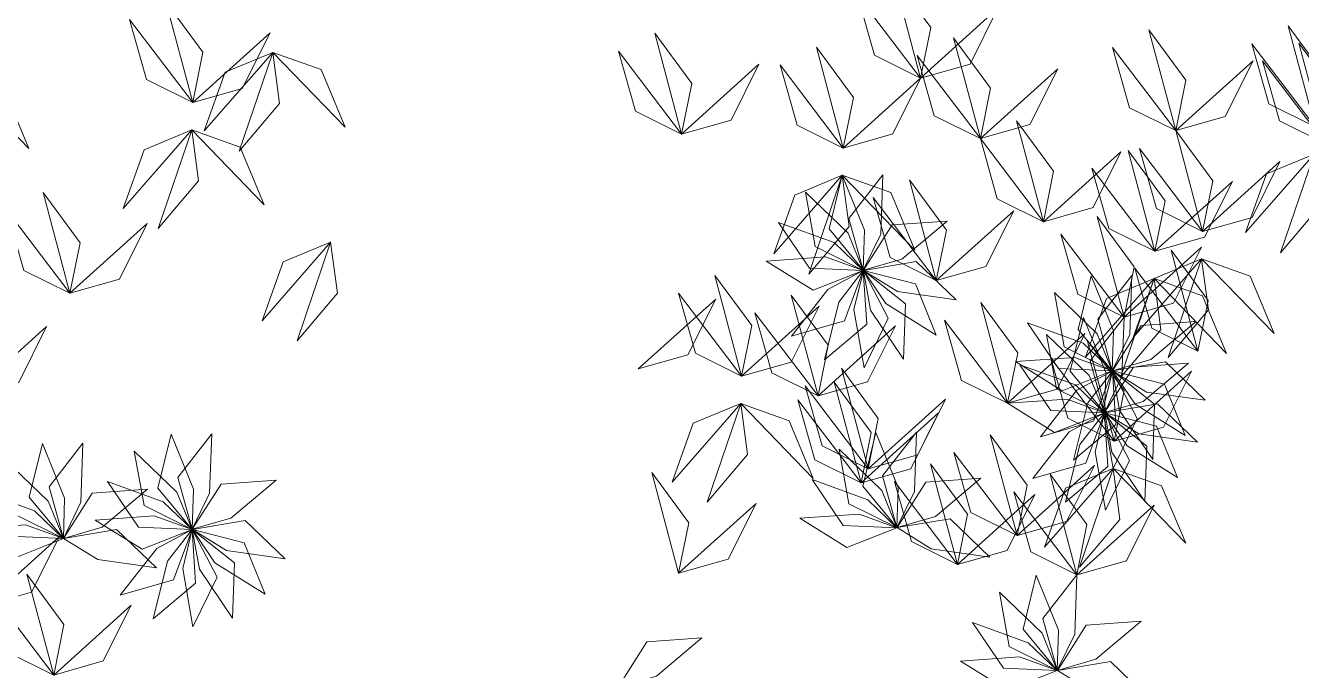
# Model space of a CAD drawing. Header units: inches. Extents: x 4350 to 28384, y -6772 to 993.
# Drawn here: x 23886.1 to 23959.5, y -912.7 to -875.7 of the extents above; entities that cross this region are included whole.
import ezdxf

# ---------------------------------------------------------------- set-up
doc = ezdxf.new("R2010")
doc.units = ezdxf.units.IN
doc.header["$MEASUREMENT"] = 0
doc.layers.add('ARREDAMENTO', color=2, linetype='Continuous', lineweight=18)

# ---------------------------------------------------------------- blocks, each defined once
blk = doc.blocks.new('chioma jacaranda')
at = {"layer": 'ARREDAMENTO', "lineweight": 0}
for points in [[(14408.152, -3412.958), (14408.737, -3410.051), (14406.61, -3407.161), (14408.152, -3412.958)], [(14408.152, -3412.958), (14405.499, -3411.637), (14404.522, -3408.184), (14408.152, -3412.958)], [(14366.283, -3414.366), (14366.868, -3411.46), (14364.74, -3408.57), (14366.283, -3414.366)], [(14408.152, -3412.958), (14411.005, -3412.151), (14412.604, -3408.939), (14408.152, -3412.958)], [(14366.283, -3414.366), (14363.629, -3413.045), (14362.652, -3409.592), (14366.283, -3414.366)], [(14366.283, -3414.366), (14369.135, -3413.559), (14370.735, -3410.347), (14366.283, -3414.366)], [(14394.404, -3416.179), (14394.989, -3413.273), (14392.861, -3410.383), (14394.404, -3416.179)], [(14411.59, -3416.439), (14412.175, -3413.533), (14410.047, -3410.643), (14411.59, -3416.439)], [(14422.83, -3415.98), (14423.415, -3413.074), (14421.287, -3410.184), (14422.83, -3415.98)], [(14430.843, -3415.756), (14431.428, -3412.85), (14429.301, -3409.96), (14430.843, -3415.756)], [(14403.7, -3416.977), (14404.285, -3414.071), (14402.158, -3411.181), (14403.7, -3416.977)], [(14422.83, -3415.98), (14420.176, -3414.659), (14419.199, -3411.206), (14422.83, -3415.98)], [(14430.843, -3415.756), (14428.189, -3414.435), (14427.212, -3410.982), (14430.843, -3415.756)], [(14431.454, -3416.745), (14432.039, -3413.839), (14429.911, -3410.949), (14431.454, -3416.745)], [(14370.888, -3411.477), (14368.152, -3412.618), (14366.946, -3415.998), (14370.888, -3411.477)], [(14370.888, -3411.477), (14371.277, -3414.416), (14368.962, -3417.157), (14370.888, -3411.477)], [(14370.888, -3411.477), (14373.68, -3412.472), (14375.062, -3415.784), (14370.888, -3411.477)], [(14394.404, -3416.179), (14391.75, -3414.858), (14390.773, -3411.405), (14394.404, -3416.179)], [(14411.59, -3416.439), (14408.936, -3415.118), (14407.959, -3411.665), (14411.59, -3416.439)], [(14422.83, -3415.98), (14425.682, -3415.173), (14427.282, -3411.961), (14422.83, -3415.98)], [(14431.454, -3416.745), (14428.8, -3415.424), (14427.823, -3411.971), (14431.454, -3416.745)], [(14352.679, -3412.692), (14355.471, -3413.687), (14356.853, -3416.999), (14352.679, -3412.692)], [(14394.404, -3416.179), (14397.256, -3415.372), (14398.856, -3412.16), (14394.404, -3416.179)], [(14403.7, -3416.977), (14401.046, -3415.656), (14400.069, -3412.203), (14403.7, -3416.977)], [(14411.59, -3416.439), (14414.442, -3415.632), (14416.042, -3412.42), (14411.59, -3416.439)], [(14403.7, -3416.977), (14406.553, -3416.17), (14408.152, -3412.958), (14403.7, -3416.977)], [(14415.221, -3421.213), (14415.806, -3418.307), (14413.678, -3415.417), (14415.221, -3421.213)], [(14366.23, -3415.933), (14363.494, -3417.074), (14362.289, -3420.454), (14366.23, -3415.933)], [(14366.23, -3415.933), (14366.62, -3418.872), (14364.304, -3421.613), (14366.23, -3415.933)], [(14366.23, -3415.933), (14369.023, -3416.928), (14370.404, -3420.24), (14366.23, -3415.933)], [(14415.221, -3421.213), (14412.567, -3419.892), (14411.59, -3416.439), (14415.221, -3421.213)], [(14424.372, -3421.776), (14424.957, -3418.87), (14422.83, -3415.98), (14424.372, -3421.776)], [(14415.221, -3421.213), (14418.073, -3420.406), (14419.673, -3417.194), (14415.221, -3421.213)], [(14421.636, -3422.917), (14422.221, -3420.011), (14420.094, -3417.121), (14421.636, -3422.917)], [(14424.372, -3421.776), (14421.718, -3420.455), (14420.741, -3417.002), (14424.372, -3421.776)], [(14424.372, -3421.776), (14427.225, -3420.97), (14428.824, -3417.757), (14424.372, -3421.776)], [(14430.791, -3417.323), (14428.055, -3418.464), (14426.849, -3421.844), (14430.791, -3417.323)], [(14430.791, -3417.323), (14431.18, -3420.262), (14428.865, -3423.004), (14430.791, -3417.323)], [(14403.648, -3418.544), (14400.912, -3419.685), (14399.706, -3423.065), (14403.648, -3418.544)], [(14403.648, -3418.544), (14404.037, -3421.482), (14401.722, -3424.224), (14403.648, -3418.544)], [(14403.648, -3418.544), (14404.925, -3421.704), (14404.852, -3424.01), (14402.886, -3421.633), (14403.648, -3418.544)], [(14403.648, -3418.544), (14406.44, -3419.539), (14407.822, -3422.851), (14403.648, -3418.544)], [(14405.978, -3418.525), (14405.859, -3421.931), (14404.855, -3424.008), (14404.026, -3421.037), (14405.978, -3418.525)], [(14421.636, -3422.917), (14418.982, -3421.596), (14418.005, -3418.143), (14421.636, -3422.917)], [(14409.055, -3424.603), (14409.64, -3421.697), (14407.513, -3418.807), (14409.055, -3424.603)], [(14421.636, -3422.917), (14424.489, -3422.111), (14426.088, -3418.898), (14421.636, -3422.917)], [(14359.218, -3425.333), (14359.803, -3422.427), (14357.675, -3419.537), (14359.218, -3425.333)], [(14401.526, -3419.509), (14403.978, -3421.877), (14404.85, -3424.012), (14402.087, -3422.641), (14401.526, -3419.509)], [(14409.055, -3424.603), (14406.401, -3423.282), (14405.424, -3419.829), (14409.055, -3424.603)], [(14359.218, -3425.333), (14356.564, -3424.012), (14355.587, -3420.559), (14359.218, -3425.333)], [(14409.055, -3424.603), (14411.908, -3423.796), (14413.507, -3420.584), (14409.055, -3424.603)], [(14419.856, -3426.707), (14420.441, -3423.801), (14418.313, -3420.911), (14419.856, -3426.707)], [(14359.218, -3425.333), (14362.07, -3424.526), (14363.67, -3421.314), (14359.218, -3425.333)], [(14399.981, -3421.254), (14403.184, -3422.42), (14404.849, -3424.016), (14401.767, -3423.887), (14399.981, -3421.254)], [(14409.689, -3421.175), (14407.078, -3423.365), (14404.863, -3424.009), (14406.515, -3421.404), (14409.689, -3421.175)], [(14374.216, -3422.39), (14371.48, -3423.531), (14370.274, -3426.911), (14374.216, -3422.39)], [(14374.216, -3422.39), (14374.605, -3425.329), (14372.29, -3428.07), (14374.216, -3422.39)], [(14419.856, -3426.707), (14417.202, -3425.386), (14416.225, -3421.933), (14419.856, -3426.707)], [(14419.856, -3426.707), (14422.708, -3425.9), (14424.308, -3422.688), (14419.856, -3426.707)], [(14424.104, -3428.651), (14424.689, -3425.745), (14422.561, -3422.855), (14424.104, -3428.651)], [(14399.279, -3423.476), (14402.679, -3423.238), (14404.849, -3424.02), (14401.982, -3425.155), (14399.279, -3423.476)], [(14410.202, -3425.705), (14406.827, -3425.23), (14404.867, -3424.015), (14407.908, -3423.5), (14410.202, -3425.705)], [(14424.32, -3423.343), (14421.584, -3424.484), (14420.379, -3427.864), (14424.32, -3423.343)], [(14424.32, -3423.343), (14424.71, -3426.282), (14422.394, -3429.024), (14424.32, -3423.343)], [(14424.32, -3423.343), (14427.112, -3424.339), (14428.494, -3427.651), (14424.32, -3423.343)], [(14397.859, -3430.098), (14398.444, -3427.192), (14396.316, -3424.302), (14397.859, -3430.098)], [(14400.723, -3427.801), (14402.822, -3425.115), (14404.855, -3424.025), (14403.78, -3426.916), (14400.723, -3427.801)], [(14402.62, -3429.155), (14403.445, -3425.848), (14404.858, -3424.025), (14405.052, -3427.104), (14402.62, -3429.155)], [(14404.903, -3429.621), (14404.312, -3426.264), (14404.862, -3424.024), (14406.291, -3426.758), (14404.903, -3429.621)], [(14407.179, -3429.118), (14405.273, -3426.292), (14404.865, -3424.022), (14407.282, -3425.938), (14407.179, -3429.118)], [(14409.053, -3427.733), (14406.163, -3425.926), (14404.866, -3424.019), (14407.854, -3424.786), (14409.053, -3427.733)], [(14417.972, -3424.321), (14419.249, -3427.481), (14419.176, -3429.787), (14417.21, -3427.41), (14417.972, -3424.321)], [(14421.584, -3424.484), (14418.848, -3425.625), (14417.642, -3429.005), (14421.584, -3424.484)], [(14420.303, -3424.302), (14420.184, -3427.709), (14419.18, -3429.785), (14418.35, -3426.814), (14420.303, -3424.302)], [(14421.584, -3424.484), (14421.973, -3427.423), (14419.658, -3430.165), (14421.584, -3424.484)], [(14424.104, -3428.651), (14421.45, -3427.33), (14420.473, -3423.877), (14424.104, -3428.651)], [(14421.584, -3424.484), (14424.376, -3425.48), (14425.758, -3428.792), (14421.584, -3424.484)], [(14397.859, -3430.098), (14395.205, -3428.777), (14394.228, -3425.324), (14397.859, -3430.098)], [(14415.851, -3425.286), (14418.302, -3427.654), (14419.174, -3429.79), (14416.411, -3428.419), (14415.851, -3425.286)], [(14391.916, -3429.679), (14394.768, -3428.872), (14396.368, -3425.66), (14391.916, -3429.679)], [(14402.252, -3431.227), (14402.837, -3428.321), (14400.71, -3425.431), (14402.252, -3431.227)], [(14413.156, -3431.658), (14413.741, -3428.752), (14411.614, -3425.862), (14413.156, -3431.658)], [(14397.859, -3430.098), (14400.711, -3429.292), (14402.311, -3426.079), (14397.859, -3430.098)], [(14402.252, -3431.227), (14399.598, -3429.906), (14398.621, -3426.453), (14402.252, -3431.227)], [(14417.525, -3426.726), (14418.802, -3429.886), (14418.729, -3432.192), (14416.763, -3429.815), (14417.525, -3426.726)], [(14419.856, -3426.707), (14419.737, -3430.113), (14418.733, -3432.19), (14417.903, -3429.219), (14419.856, -3426.707)], [(14353.421, -3431.258), (14356.274, -3430.451), (14357.874, -3427.239), (14353.421, -3431.258)], [(14402.252, -3431.227), (14405.105, -3430.42), (14406.704, -3427.208), (14402.252, -3431.227)], [(14413.156, -3431.658), (14410.502, -3430.337), (14409.525, -3426.884), (14413.156, -3431.658)], [(14414.305, -3427.031), (14417.508, -3428.197), (14419.173, -3429.793), (14416.091, -3429.665), (14414.305, -3427.031)], [(14424.013, -3426.952), (14421.402, -3429.143), (14419.187, -3429.786), (14420.839, -3427.182), (14424.013, -3426.952)], [(14413.156, -3431.658), (14416.009, -3430.852), (14417.608, -3427.639), (14413.156, -3431.658)], [(14415.404, -3427.691), (14417.855, -3430.059), (14418.727, -3432.195), (14415.964, -3430.824), (14415.404, -3427.691)], [(14419.28, -3433.832), (14419.865, -3430.925), (14417.738, -3428.035), (14419.28, -3433.832)], [(14405.137, -3435.429), (14405.722, -3432.523), (14403.595, -3429.633), (14405.137, -3435.429)], [(14413.603, -3429.253), (14417.003, -3429.016), (14419.174, -3429.797), (14416.306, -3430.933), (14413.603, -3429.253)], [(14413.858, -3429.436), (14417.061, -3430.602), (14418.726, -3432.198), (14415.644, -3432.07), (14413.858, -3429.436)], [(14419.28, -3433.832), (14416.626, -3432.511), (14415.649, -3429.058), (14419.28, -3433.832)], [(14423.566, -3429.357), (14420.955, -3431.548), (14418.74, -3432.191), (14420.392, -3429.587), (14423.566, -3429.357)], [(14424.526, -3431.482), (14421.151, -3431.008), (14419.191, -3429.792), (14422.232, -3429.278), (14424.526, -3431.482)], [(14404.731, -3436.233), (14405.316, -3433.327), (14403.189, -3430.437), (14404.731, -3436.233)], [(14415.047, -3433.578), (14417.146, -3430.892), (14419.179, -3429.802), (14418.104, -3432.693), (14415.047, -3433.578)], [(14416.944, -3434.933), (14417.769, -3431.625), (14419.183, -3429.803), (14419.376, -3432.881), (14416.944, -3434.933)], [(14419.228, -3435.399), (14418.636, -3432.042), (14419.186, -3429.802), (14420.615, -3432.535), (14419.228, -3435.399)], [(14421.503, -3434.895), (14419.597, -3432.07), (14419.189, -3429.799), (14421.606, -3431.715), (14421.503, -3434.895)], [(14423.378, -3433.51), (14420.487, -3431.704), (14419.191, -3429.796), (14422.178, -3430.563), (14423.378, -3433.51)], [(14419.28, -3433.832), (14422.133, -3433.025), (14423.732, -3429.812), (14419.28, -3433.832)], [(14405.137, -3435.429), (14402.484, -3434.108), (14401.507, -3430.655), (14405.137, -3435.429)], [(14397.806, -3431.665), (14395.07, -3432.806), (14393.865, -3436.186), (14397.806, -3431.665)], [(14397.806, -3431.665), (14398.196, -3434.604), (14395.881, -3437.346), (14397.806, -3431.665)], [(14397.806, -3431.665), (14400.599, -3432.661), (14401.98, -3435.973), (14397.806, -3431.665)], [(14404.731, -3436.233), (14402.078, -3434.912), (14401.101, -3431.459), (14404.731, -3436.233)], [(14405.137, -3435.429), (14407.99, -3434.622), (14409.59, -3431.41), (14405.137, -3435.429)], [(14413.156, -3431.658), (14416.556, -3431.421), (14418.727, -3432.202), (14415.859, -3433.338), (14413.156, -3431.658)], [(14424.08, -3433.887), (14420.704, -3433.413), (14418.744, -3432.197), (14421.785, -3431.683), (14424.08, -3433.887)], [(14404.731, -3436.233), (14407.584, -3435.427), (14409.184, -3432.214), (14404.731, -3436.233)], [(14414.6, -3435.983), (14416.699, -3433.297), (14418.732, -3432.207), (14417.657, -3435.098), (14414.6, -3435.983)], [(14416.497, -3437.338), (14417.322, -3434.03), (14418.736, -3432.208), (14418.93, -3435.286), (14416.497, -3437.338)], [(14418.781, -3437.804), (14418.189, -3434.447), (14418.739, -3432.207), (14420.168, -3434.94), (14418.781, -3437.804)], [(14421.056, -3437.3), (14419.151, -3434.475), (14418.742, -3432.204), (14421.16, -3434.12), (14421.056, -3437.3)], [(14422.931, -3435.915), (14420.04, -3434.109), (14418.744, -3432.201), (14421.731, -3432.968), (14422.931, -3435.915)], [(14405.585, -3433.336), (14406.862, -3436.496), (14406.789, -3438.802), (14404.823, -3436.425), (14405.585, -3433.336)], [(14407.916, -3433.317), (14407.797, -3436.723), (14406.793, -3438.8), (14405.963, -3435.829), (14407.916, -3433.317)], [(14357.641, -3433.959), (14358.918, -3437.119), (14358.846, -3439.425), (14356.879, -3437.048), (14357.641, -3433.959)], [(14359.972, -3433.94), (14359.853, -3437.346), (14358.849, -3439.423), (14358.019, -3436.452), (14359.972, -3433.94)], [(14365.044, -3433.438), (14366.321, -3436.598), (14366.249, -3438.904), (14364.282, -3436.527), (14365.044, -3433.438)], [(14367.375, -3433.419), (14367.256, -3436.825), (14366.252, -3438.902), (14365.422, -3435.931), (14367.375, -3433.419)], [(14413.701, -3439.261), (14414.286, -3436.355), (14412.158, -3433.465), (14413.701, -3439.261)], [(14362.923, -3434.403), (14365.375, -3436.771), (14366.246, -3438.907), (14363.483, -3437.536), (14362.923, -3434.403)], [(14403.464, -3434.301), (14405.916, -3436.669), (14406.787, -3438.805), (14404.024, -3437.433), (14403.464, -3434.301)], [(14413.701, -3439.261), (14411.047, -3437.94), (14410.07, -3434.487), (14413.701, -3439.261)], [(14355.52, -3434.924), (14357.972, -3437.292), (14358.843, -3439.428), (14356.08, -3438.056), (14355.52, -3434.924)], [(14410.275, -3440.929), (14410.86, -3438.023), (14408.732, -3435.133), (14410.275, -3440.929)], [(14413.701, -3439.261), (14416.553, -3438.454), (14418.153, -3435.242), (14413.701, -3439.261)], [(14419.228, -3435.399), (14416.492, -3436.54), (14415.286, -3439.92), (14419.228, -3435.399)], [(14419.228, -3435.399), (14419.617, -3438.337), (14417.302, -3441.079), (14419.228, -3435.399)], [(14419.228, -3435.399), (14422.02, -3436.394), (14423.401, -3439.706), (14419.228, -3435.399)], [(14361.378, -3436.148), (14364.58, -3437.314), (14366.245, -3438.91), (14363.164, -3438.781), (14361.378, -3436.148)], [(14371.085, -3436.069), (14368.474, -3438.26), (14366.259, -3438.903), (14367.912, -3436.299), (14371.085, -3436.069)], [(14394.234, -3441.432), (14394.819, -3438.526), (14392.691, -3435.636), (14394.234, -3441.432)], [(14401.919, -3436.046), (14405.121, -3437.212), (14406.786, -3438.808), (14403.704, -3438.679), (14401.919, -3436.046)], [(14410.275, -3440.929), (14407.621, -3439.608), (14406.644, -3436.155), (14410.275, -3440.929)], [(14411.626, -3435.967), (14409.015, -3438.157), (14406.8, -3438.801), (14408.453, -3436.197), (14411.626, -3435.967)], [(14417.139, -3441.527), (14417.724, -3438.621), (14415.597, -3435.731), (14417.139, -3441.527)], [(14353.975, -3436.669), (14357.177, -3437.835), (14358.842, -3439.431), (14355.761, -3439.302), (14353.975, -3436.669)], [(14363.682, -3436.59), (14361.071, -3438.781), (14358.856, -3439.424), (14360.509, -3436.82), (14363.682, -3436.59)], [(14410.275, -3440.929), (14413.127, -3440.122), (14414.727, -3436.91), (14410.275, -3440.929)], [(14417.139, -3441.527), (14414.486, -3440.206), (14413.509, -3436.753), (14417.139, -3441.527)], [(14394.234, -3441.432), (14397.086, -3440.625), (14398.686, -3437.413), (14394.234, -3441.432)], [(14417.139, -3441.527), (14419.992, -3440.72), (14421.591, -3437.508), (14417.139, -3441.527)], [(14360.676, -3438.37), (14364.076, -3438.133), (14366.246, -3438.914), (14363.378, -3440.05), (14360.676, -3438.37)], [(14371.599, -3440.599), (14368.224, -3440.125), (14366.263, -3438.909), (14369.304, -3438.395), (14371.599, -3440.599)], [(14401.216, -3438.268), (14404.617, -3438.031), (14406.787, -3438.812), (14403.919, -3439.948), (14401.216, -3438.268)], [(14412.14, -3440.497), (14408.764, -3440.023), (14406.804, -3438.807), (14409.845, -3438.292), (14412.14, -3440.497)], [(14353.272, -3438.891), (14356.673, -3438.654), (14358.843, -3439.435), (14355.975, -3440.571), (14353.272, -3438.891)], [(14364.196, -3441.12), (14360.82, -3440.646), (14358.86, -3439.43), (14361.901, -3438.916), (14364.196, -3441.12)], [(14362.12, -3442.695), (14364.218, -3440.009), (14366.251, -3438.919), (14365.176, -3441.81), (14362.12, -3442.695)], [(14364.016, -3444.05), (14364.841, -3440.742), (14366.255, -3438.92), (14366.449, -3441.998), (14364.016, -3444.05)], [(14366.3, -3444.516), (14365.708, -3441.159), (14366.258, -3438.919), (14367.688, -3441.652), (14366.3, -3444.516)], [(14368.576, -3444.012), (14366.67, -3441.187), (14366.261, -3438.916), (14368.679, -3440.832), (14368.576, -3444.012)], [(14370.45, -3442.627), (14367.56, -3440.821), (14366.263, -3438.913), (14369.251, -3439.68), (14370.45, -3442.627)], [(14354.165, -3443.33), (14357.018, -3442.523), (14358.617, -3439.311), (14354.165, -3443.33)], [(14358.287, -3447.28), (14358.871, -3444.373), (14356.744, -3441.483), (14358.287, -3447.28)], [(14414.809, -3441.546), (14416.085, -3444.706), (14416.013, -3447.012), (14414.047, -3444.635), (14414.809, -3441.546)], [(14417.139, -3441.527), (14417.02, -3444.933), (14416.016, -3447.01), (14415.187, -3444.039), (14417.139, -3441.527)], [(14358.287, -3447.28), (14355.633, -3445.959), (14354.656, -3442.505), (14358.287, -3447.28)], [(14412.687, -3442.511), (14415.139, -3444.879), (14416.011, -3447.014), (14413.248, -3445.643), (14412.687, -3442.511)], [(14358.287, -3447.28), (14361.139, -3446.473), (14362.739, -3443.26), (14358.287, -3447.28)], [(14411.142, -3444.256), (14414.345, -3445.422), (14416.01, -3447.018), (14412.928, -3446.889), (14411.142, -3444.256)], [(14420.85, -3444.177), (14418.239, -3446.367), (14416.024, -3447.011), (14417.676, -3444.406), (14420.85, -3444.177)], [(14395.575, -3445.148), (14392.964, -3447.338), (14390.749, -3447.982), (14392.402, -3445.377), (14395.575, -3445.148)], [(14410.44, -3446.478), (14413.84, -3446.24), (14416.01, -3447.022), (14413.143, -3448.157), (14410.44, -3446.478)], [(14421.363, -3448.707), (14417.988, -3448.232), (14416.028, -3447.017), (14419.069, -3446.502), (14421.363, -3448.707)]]:
    blk.add_lwpolyline(points, dxfattribs=at)

msp = doc.modelspace()

# ---------------------------------------------------------------- block references
msp.add_blockref('chioma jacaranda', (9529.428, 2534.277))

doc.saveas('drawing.dxf')
